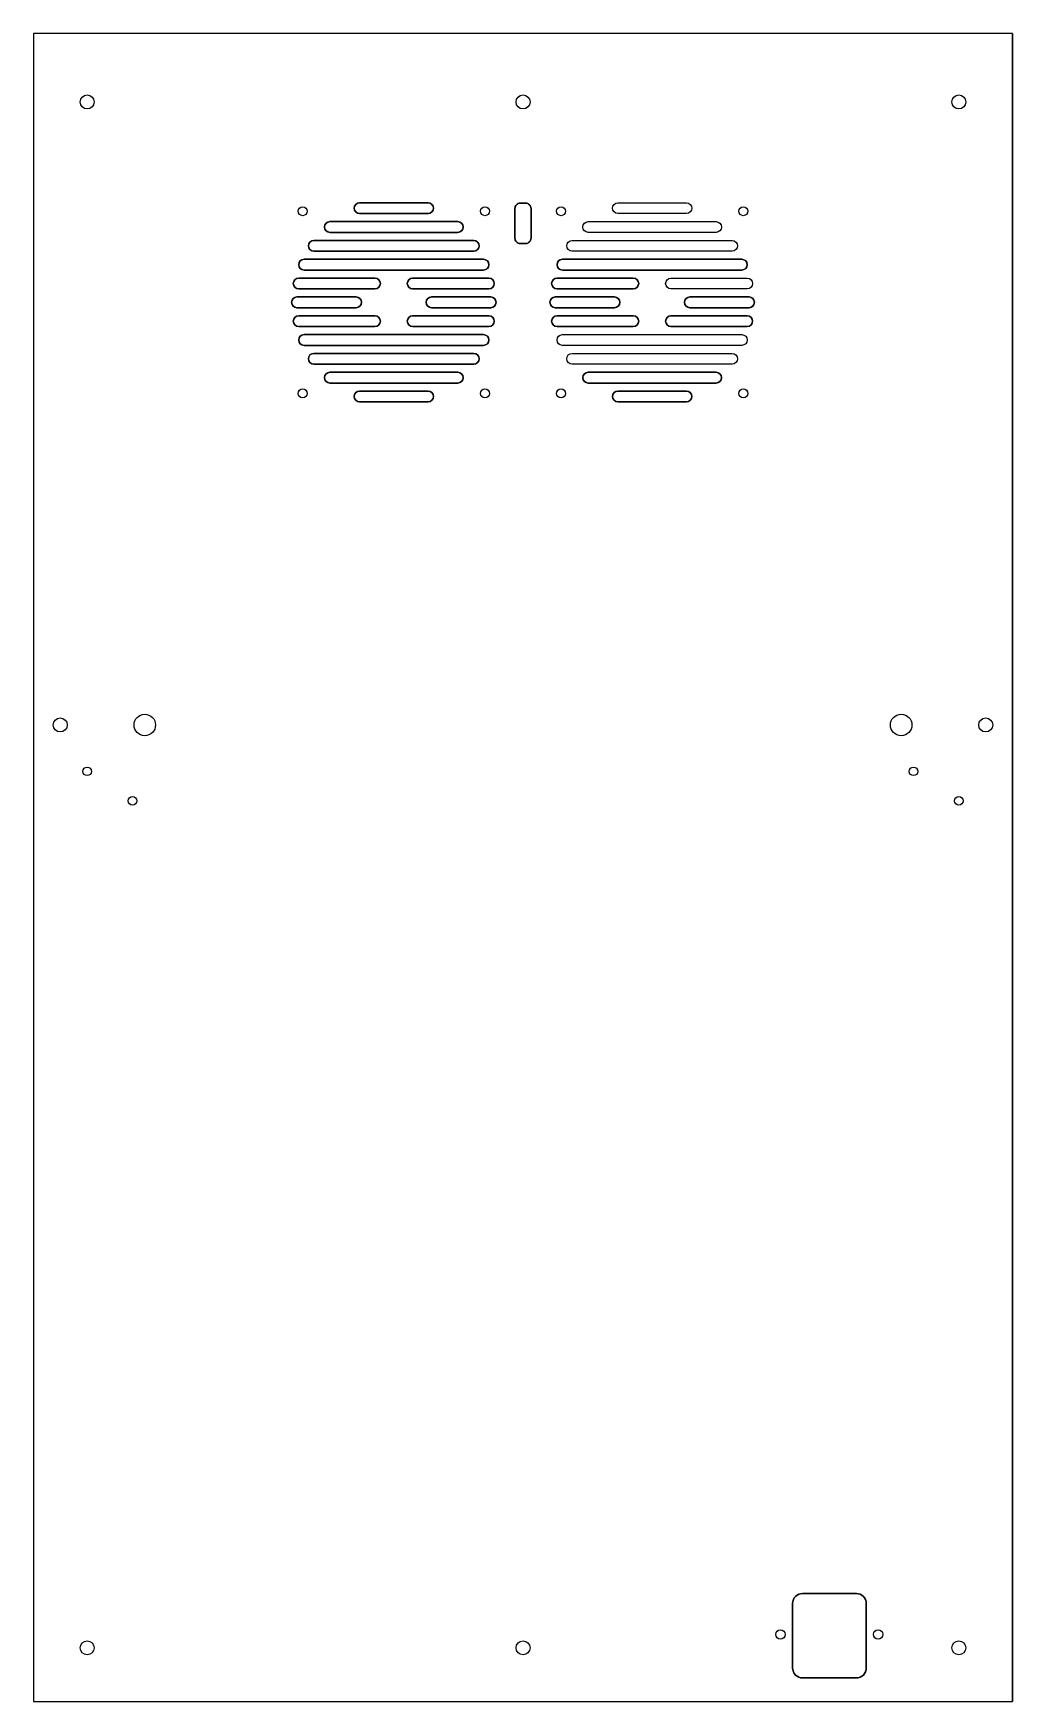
# Model space of a CAD drawing. Header units: millimetres. Extents: x -182 to 182, y -317 to 303.
import ezdxf

# ---------------------------------------------------------------- set-up
doc = ezdxf.new("R2010")
doc.units = ezdxf.units.MM
doc.layers.get('0').update_dxf_attribs({"linetype": 'CONTINUOUS'})

msp = doc.modelspace()

# ---------------------------------------------------------------- linework, layer by layer
for p, q in [((181.99, 303.4), (-181.98, 303.4)), ((-181.98, 303.4), (-181.98, -316.9)), ((-181.98, 303.4), (-181.98, -316.9)), ((181.99, 303.4), (-181.98, 303.4)), ((181.99, -316.9), (181.99, 303.4)), ((181.99, 303.4), (181.99, -316.9)), ((-181.98, -316.9), (181.99, -316.9)), ((-181.98, -316.9), (181.99, -316.9))]:
    msp.add_line(p, q)
for points in [[(-35.26, 240.4), (-60.76, 240.4, 1), (-60.76, 236.4), (-35.26, 236.4, 1)], [(-35.26, 240.4, -1), (-35.26, 236.4), (-60.76, 236.4, -1), (-60.76, 240.4)], [(-3, 238.27), (-3, 227.27, 0.414214), (-1, 225.27), (1, 225.27, 0.414214), (3, 227.27), (3, 238.27, 0.414214), (1, 240.27), (-1, 240.27, 0.414214)], [(3, 227.27, -0.414214), (1, 225.27), (-1, 225.27, -0.414214), (-3, 227.27), (-3, 238.27, -0.414214), (-1, 240.27), (1, 240.27, -0.414214), (3, 238.27)], [(35.26, 236.4, -1), (35.26, 240.4), (60.76, 240.4, -1), (60.76, 236.4)], [(35.26, 236.4, -1), (35.26, 240.4), (60.76, 240.4, -1), (60.76, 236.4)], [(-71.76, 229.4), (-24.26, 229.4, 1), (-24.26, 233.4), (-71.76, 233.4, 1)], [(-24.26, 233.4, -1), (-24.26, 229.4), (-71.76, 229.4, -1), (-71.76, 233.4)], [(24.26, 229.4, -1), (24.26, 233.4), (71.76, 233.4, -1), (71.76, 229.4)], [(24.26, 229.4, -1), (24.26, 233.4), (71.76, 233.4, -1), (71.76, 229.4)], [(-77.76, 222.4), (-18.26, 222.4, 1), (-18.26, 226.4), (-77.76, 226.4, 1)], [(-18.26, 226.4, -1), (-18.26, 222.4), (-77.76, 222.4, -1), (-77.76, 226.4)], [(77.76, 226.4, -1), (77.76, 222.4), (18.26, 222.4, -1), (18.26, 226.4)], [(18.26, 222.4, -1), (18.26, 226.4), (77.76, 226.4, -1), (77.76, 222.4)], [(-81.36, 215.4), (-14.66, 215.4, 1), (-14.66, 219.4), (-81.36, 219.4, 1)], [(-14.66, 219.4, -1), (-14.66, 215.4), (-81.36, 215.4, -1), (-81.36, 219.4)], [(81.36, 219.4), (14.66, 219.4, 1), (14.66, 215.4), (81.36, 215.4, 1)], [(14.66, 215.4, -1), (14.66, 219.4), (81.36, 219.4, -1), (81.36, 215.4)], [(-83.36, 208.4), (-55.01, 208.4, 1), (-55.01, 212.4), (-83.36, 212.4, 1)], [(-55.01, 212.4, -1), (-55.01, 208.4), (-83.36, 208.4, -1), (-83.36, 212.4)], [(-41.01, 208.4), (-12.66, 208.4, 1), (-12.66, 212.4), (-41.01, 212.4, 1)], [(-12.66, 208.4), (-41.01, 208.4, -1), (-41.01, 212.4), (-12.66, 212.4, -1)], [(12.66, 208.4), (41.01, 208.4, 1), (41.01, 212.4), (12.66, 212.4, 1)], [(41.01, 212.4, -1), (41.01, 208.4), (12.66, 208.4, -1), (12.66, 212.4)], [(55.01, 208.4, -1), (55.01, 212.4), (83.36, 212.4, -1), (83.36, 208.4)], [(55.01, 208.4, -1), (55.01, 212.4), (83.36, 212.4, -1), (83.36, 208.4)], [(-62.01, 205.4), (-84.01, 205.4, 1), (-84.01, 201.4), (-62.01, 201.4, 1)], [(-62.01, 205.4, -1), (-62.01, 201.4), (-84.01, 201.4, -1), (-84.01, 205.4)], [(-12.01, 205.4), (-34.01, 205.4, 1), (-34.01, 201.4), (-12.01, 201.4, 1)], [(-34.01, 205.4), (-12.01, 205.4, -1), (-12.01, 201.4), (-34.01, 201.4, -1)], [(12.01, 201.4), (34.01, 201.4, 1), (34.01, 205.4), (12.01, 205.4, 1)], [(12.01, 201.4, -1), (12.01, 205.4), (34.01, 205.4, -1), (34.01, 201.4)], [(84.01, 205.4), (62.01, 205.4, 1), (62.01, 201.4), (84.01, 201.4, 1)], [(84.01, 201.4), (62.01, 201.4, -1), (62.01, 205.4), (84.01, 205.4, -1)], [(-83.36, 194.4), (-55.01, 194.4, 1), (-55.01, 198.4), (-83.36, 198.4, 1)], [(-55.01, 194.4), (-83.36, 194.4, -1), (-83.36, 198.4), (-55.01, 198.4, -1)], [(-12.66, 198.4), (-41.01, 198.4, 1), (-41.01, 194.4), (-12.66, 194.4, 1)], [(-41.01, 198.4), (-12.66, 198.4, -1), (-12.66, 194.4), (-41.01, 194.4, -1)], [(12.66, 194.4), (41.01, 194.4, 1), (41.01, 198.4), (12.66, 198.4, 1)], [(12.66, 194.4, -1), (12.66, 198.4), (41.01, 198.4, -1), (41.01, 194.4)], [(83.36, 198.4), (55.01, 198.4, 1), (55.01, 194.4), (83.36, 194.4, 1)], [(55.01, 198.4), (83.36, 198.4, -1), (83.36, 194.4), (55.01, 194.4, -1)], [(-81.36, 187.4), (-14.66, 187.4, 1), (-14.66, 191.4), (-81.36, 191.4, 1)], [(-81.36, 191.4), (-14.66, 191.4, -1), (-14.66, 187.4), (-81.36, 187.4, -1)], [(81.36, 191.4, -1), (81.36, 187.4), (14.66, 187.4, -1), (14.66, 191.4)], [(14.66, 187.4, -1), (14.66, 191.4), (81.36, 191.4, -1), (81.36, 187.4)], [(-77.76, 180.4), (-18.26, 180.4, 1), (-18.26, 184.4), (-77.76, 184.4, 1)], [(-18.26, 184.4, -1), (-18.26, 180.4), (-77.76, 180.4, -1), (-77.76, 184.4)], [(77.76, 184.4, -1), (77.76, 180.4), (18.26, 180.4, -1), (18.26, 184.4)], [(18.26, 180.4, -1), (18.26, 184.4), (77.76, 184.4, -1), (77.76, 180.4)], [(-71.76, 173.4), (-24.26, 173.4, 1), (-24.26, 177.4), (-71.76, 177.4, 1)], [(-24.26, 177.4, -1), (-24.26, 173.4), (-71.76, 173.4, -1), (-71.76, 177.4)], [(71.76, 177.4), (24.26, 177.4, 1), (24.26, 173.4), (71.76, 173.4, 1)], [(24.26, 173.4, -1), (24.26, 177.4), (71.76, 177.4, -1), (71.76, 173.4)], [(-60.76, 166.4), (-35.26, 166.4, 1), (-35.26, 170.4), (-60.76, 170.4, 1)], [(-35.26, 166.4), (-60.76, 166.4, -1), (-60.76, 170.4), (-35.26, 170.4, -1)], [(60.76, 170.4), (35.26, 170.4, 1), (35.26, 166.4), (60.76, 166.4, 1)], [(35.26, 166.4, -1), (35.26, 170.4), (60.76, 170.4, -1), (60.76, 166.4)], [(127.61, -304.4), (127.61, -280.4, 0.414214), (123.91, -276.7), (103.91, -276.7, 0.414214), (100.21, -280.4), (100.21, -304.4, 0.414214), (103.91, -308.1), (123.91, -308.1, 0.414214)], [(127.61, -280.4), (127.61, -304.4, -0.414214), (123.91, -308.1), (103.91, -308.1, -0.414214), (100.21, -304.4), (100.21, -280.4, -0.414214), (103.91, -276.7), (123.91, -276.7, -0.414214)]]:
    msp.add_lwpolyline(points, format="xyb", close=True)
for centre, radius in [((-161.98, 277.9), 2.6), ((-161.98, 277.9), 2.6), ((0.01, 277.9), 2.6), ((0.01, 277.9), 2.6), ((161.99, 277.9), 2.6), ((161.99, 277.9), 2.6), ((-81.88, 237.27), 1.65), ((-81.88, 237.27), 1.65), ((-14.14, 237.27), 1.65), ((-14.14, 237.27), 1.65), ((14.14, 237.27), 1.65), ((14.14, 237.27), 1.65), ((81.88, 237.27), 1.65), ((81.88, 237.27), 1.65), ((-81.88, 169.53), 1.65), ((-81.88, 169.53), 1.65), ((-14.14, 169.53), 1.65), ((-14.14, 169.53), 1.65), ((14.14, 169.53), 1.65), ((14.14, 169.53), 1.65), ((81.88, 169.53), 1.65), ((81.88, 169.53), 1.65), ((-140.58, 46.25), 4), ((-140.58, 46.25), 4), ((140.57, 46.25), 4), ((140.57, 46.25), 4), ((-172, 46.25), 2.6), ((-172, 46.25), 2.6), ((171.99, 46.25), 2.6), ((171.99, 46.25), 2.6), ((-162, 29), 1.6), ((-162, 29), 1.6), ((145.15, 29), 1.6), ((145.15, 29), 1.6), ((-145.15, 18), 1.6), ((-145.15, 18), 1.6), ((162, 18), 1.6), ((162, 18), 1.6), ((95.69, -291.9), 1.75), ((95.69, -291.9), 1.75), ((131.99, -291.9), 1.75), ((131.99, -291.9), 1.75), ((-161.98, -296.9), 2.6), ((-161.98, -296.9), 2.6), ((0.02, -296.9), 2.6), ((0.02, -296.9), 2.6), ((161.99, -296.9), 2.6), ((161.99, -296.9), 2.6)]:
    msp.add_circle(centre, radius)

doc.saveas('drawing.dxf')
